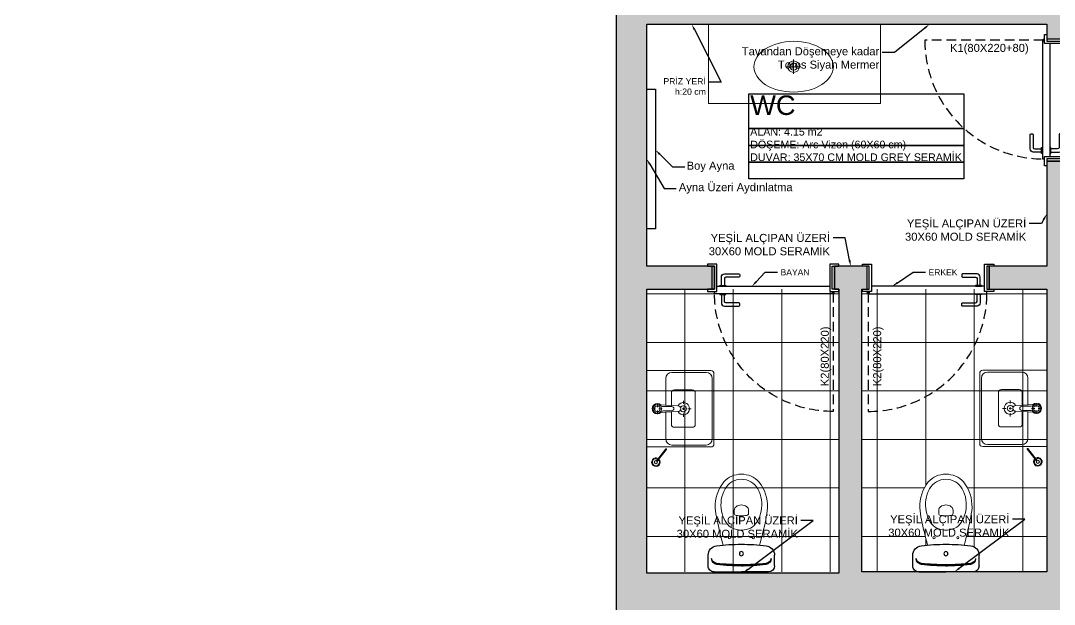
# Model space of a CAD drawing. Header units: millimetres. Extents: x 7687 to 15428, y -715 to 4028.
# Drawn here: x 8740 to 9417, y 2567 to 2949 of the extents above; entities that cross this region are included whole.
import ezdxf
from ezdxf import colors
from ezdxf.entities.mleader import LeaderData, LeaderLine
from ezdxf.math import Vec2, Vec3

# ---------------------------------------------------------------- set-up
doc = ezdxf.new("R2010")
doc.units = ezdxf.units.MM
doc.linetypes.add('ISU-A-FS-IFS-ARCH$0$DASHED2', pattern=[9.524999999999999, 6.35, -3.175])
for name, color, linetype, lineweight in [('amoblamiento', 250, 'Continuous', 9), ('Tefris-banyo', 156, 'Continuous', 9), ('TEFRİSİSLAK', 161, 'Continuous', 15), ('textura', 250, 'Continuous', 0), ('yazı', 7, 'Continuous', 20)]:
    doc.layers.add(name, color=color, linetype=linetype, lineweight=lineweight)
doc.layers.add('YAZI', color=121, linetype='Continuous')
doc.styles.add('ROMANC', font='arial.ttf')
doc.styles.get("Standard").update_dxf_attribs({"font": 'arial.ttf'})

# ---------------------------------------------------------------- blocks, each defined once
blk = doc.blocks.new('inodoro')
at = {"layer": 'amoblamiento'}
for p, q in [((322.6294367970847, 1559.864250960529), (322.619465581377, 1559.846818151852)), ((322.712768341615, 1559.8165869942), (322.7027971259074, 1559.799154185524))]:
    blk.add_line(p, q, dxfattribs=at)
at = {"layer": 'amoblamiento', "lineweight": 30}
for p, q in [((322.2927699849893, 1559.627112377347), (322.3283158878023, 1559.689257750703)), ((322.3076314759067, 1559.572530914488), (322.4660482142067, 1559.481919728499)), ((322.624464952507, 1559.39130854251), (322.4660482142067, 1559.481919728499)), ((322.4859082001769, 1559.516641205387), (322.476294082976, 1559.52214028693)), ((322.4859082001769, 1559.516641205387), (322.4955223173779, 1559.511142123843)), ((322.6790464153646, 1559.406170033427), (322.7145923181777, 1559.468315406783))]:
    blk.add_line(p, q, dxfattribs=at)
at = {"layer": 'amoblamiento'}
for centre in [(322.5108001797603, 1559.721288192544), (322.6496860873112, 1559.641848248663)]:
    blk.add_circle(centre, 0.0075, dxfattribs=at)
at = {"layer": 'amoblamiento', "lineweight": 30}
blk.add_circle((322.5266211714161, 1559.587820233006), 0.0135, dxfattribs=at)
blk.add_circle((322.5266211714161, 1559.587820233006), 0.0135, dxfattribs=at)
at = {"layer": 'amoblamiento'}
for centre, radius, start, end in [((322.7582844267213, 1559.822064580737), 0.26, 111.5181776284636, 152.534143857256), ((322.711815540589, 1559.911598004984), 0.1255732340509734, 60.2313123917317, 121.1151661256456), ((322.711815540589, 1559.911598004984), 0.16, 60.2313123917317, 107.7950832776159), ((322.711815540589, 1559.911598004984), 0.16, 12.66754150582787, 60.2313123917317), ((322.7585444728747, 1559.834180908116), 0.216, 121.1151661256456, 161.8508297829667), ((322.711815540589, 1559.911598004984), 0.1255732340509734, 359.3474586578067, 60.2313123917317), ((323.069639407847, 1559.684722059599), 0.6000000000000001, 154.6107159417998, 162.5219782840009), ((322.7908529304016, 1559.82359017763), 0.25, 161.8508294358099, 177.6339898161537), ((322.6213946391683, 1559.912627852699), 0.216, 318.6117950004803, 359.3474586578067), ((322.6110826861661, 1559.906261013731), 0.26, 327.9284809261877, 8.944447154985895), ((324.8723478481058, 1559.084324936551), 2.5, 161.8056985445209, 165.7753059798383), ((322.6565858168572, 1559.829137847232), 0.1156183255887206, 177.6339898161537, 233.9893993126681), ((322.6324861352095, 1559.839370657114), 0.015, 150.2313123917276, 233.5821496266553), ((322.8016819771044, 1560.068712687901), 0.3, 233.5821496266553, 240.2313123917172), ((322.6554779047503, 1559.849355971051), 0.03, 97.10121003757207, 150.2313123917276), ((322.6591865777677, 1559.819586091232), 0.06, 60.2313123917317, 97.10121003757207), ((322.6591865777677, 1559.819586091232), 0.06, 23.36141474588065, 60.2313123917317), ((322.6867272339493, 1559.831481983678), 0.03, 330.2313123917277, 23.36141474588065), ((322.8016819771044, 1560.068712687901), 0.3, 240.2313123917172, 246.8804751567945), ((322.6897765720744, 1559.806601680263), 0.015, 246.8804751567945, 330.2313123917277), ((322.5958862336236, 1559.935107204259), 0.25, 302.8286349672963, 318.6117953476393), ((322.3348493550004, 1560.105007181336), 0.6000000000000001, 317.9406464994431, 325.85190884165), ((322.694438052865, 1559.881216712707), 0.18, 233.9893988590029, 240.2313123917172), ((322.694438052865, 1559.881216712707), 0.18, 240.2313123917172, 246.4732259244459), ((322.6687383337676, 1559.822186852142), 0.1156183255887206, 246.4732254707795, 302.8286349672963), ((320.9034007493272, 1561.354482797448), 2.5, 314.6873188036139, 318.6569262389243)]:
    blk.add_arc(centre, radius, start, end, dxfattribs=at)
at = {"layer": 'amoblamiento', "lineweight": 30}
for centre, radius, start, end in [((322.3838702508227, 1559.65748177315), 0.064, 67.02436595476081, 150.2313123917276), ((321.860815141763, 1558.423782720347), 1.404, 60.2313123917317, 67.02436595476081), ((322.3274914618771, 1559.607252391376), 0.04, 150.2313123917276, 240.2313123917172), ((322.3716549919802, 1559.638139774211), 0.04, 150.2313123917276, 233.9594266189234), ((322.3746331477096, 1559.644630478206), 0.04, 160.4741539621435, 234.0171716459275), ((323.230657674062, 1560.818696588674), 1.5, 233.9594266189234, 240.2313123917172), ((323.230657674062, 1560.818696588674), 1.493, 233.900760611823, 240.2313123917172), ((321.860815141763, 1558.423782720347), 1.404, 53.4382588286704, 60.2313123917317), ((322.6590379551574, 1559.500091384336), 0.064, 330.2313123917277, 53.43825882868473), ((323.230657674062, 1560.818696588674), 1.5, 240.2313123917172, 246.5031981645196), ((323.230657674062, 1560.818696588674), 1.493, 240.2313123917172, 246.5618641716212), ((322.6443249384772, 1559.426030019398), 0.04, 240.2313123917172, 330.2313123917277), ((322.6485587701593, 1559.479756386098), 0.04, 246.5031981645196, 330.2313123917277), ((322.6526436436661, 1559.485614069798), 0.04, 246.4454531375142, 319.9884708213123)]:
    blk.add_arc(centre, radius, start, end, dxfattribs=at)
blk = doc.blocks.new('vitra nuo 50')
at = {"layer": 'TEFRİSİSLAK', "color": 252}
for p, q in [((62842.00534329468, -10255.95850239401), (62842.00534329468, -10258.21132294683)), ((62807.70769926553, -10259.2314317653), (62815.42010050177, -10265.37275326769)), ((62808.01652407455, -10258.83819350736), (62815.73038407478, -10264.98067661147)), ((62838.57887239133, -10259.43019489916), (62840.93753955474, -10259.43019489916)), ((62840.15107213294, -10272.80300524573), (62839.62545834028, -10260.78631378953)), ((62840.67686196034, -10263.31642477841), (62840.69733216126, -10268.85594517492)), ((62842.00534329472, -10260.3568666238), (62842.00534329472, -10262.55604873869)), ((62842.98648170616, -10259.45400552622), (62845.32132448442, -10259.45400552622)), ((62843.43877162022, -10263.31642477841), (62843.41830141932, -10268.85594517492)), ((62843.98373602028, -10272.82504780717), (62844.586407234, -10260.61183369223)), ((62836.84725884291, -10276.44908001589), (62838.87565458841, -10276.44908001589)), ((62841.3090147015, -10276.44072630689), (62842.8090147015, -10276.44072630689)), ((62842.05901470152, -10277.19072630689), (62842.05901470152, -10275.69072630689)), ((62847.27077056009, -10276.44908001589), (62845.24237481459, -10276.44908001589)), ((62842.05901470152, -10281.59586659253), (62842.05901470152, -10279.37747667585))]:
    blk.add_line(p, q, dxfattribs=at)
at = {"layer": 'TEFRİSİSLAK'}
blk.add_line((62842.05901470152, -10280.44072630689), (62842.05901470152, -10281.59586659253), dxfattribs=at)
blk.add_lwpolyline([(62817.0590147015, -10252.44072630689), (62817.0590147015, -10294.44072630689, 0.4142135623730951), (62819.0590147015, -10296.44072630689), (62819.0590147015, -10296.44072630689), (62865.0590147015, -10296.44072630689, 0.4142135623730951), (62867.0590147015, -10294.44072630689), (62867.0590147015, -10252.44072630689)], format="xyb", close=True, dxfattribs=at)
for points in [[(62839.80425544638, -10264.8740102831), (62822.3090147015, -10264.8740102831, 0.4142135623730953), (62818.3090147015, -10268.8740102831), (62818.3090147015, -10291.3740102831, 0.4142135623730948), (62822.3090147015, -10295.3740102831), (62861.8090147015, -10295.3740102831, 0.4142135623730953), (62865.8090147015, -10291.3740102831), (62865.8090147015, -10268.8740102831, 0.4142135623730948), (62861.8090147015, -10264.8740102831), (62844.37608658338, -10264.8740102831)], [(62844.19375745307, -10268.56893490735), (62852.41537047205, -10268.56893490735, -0.4142135623730951), (62854.41537047205, -10270.56893490735), (62854.41537047205, -10282.24012028801, -0.4142135623730951), (62852.41537047205, -10284.24012028801), (62831.91556946705, -10284.24012028801, -0.4142135623730951), (62829.91556946704, -10282.24012028801), (62829.91556946704, -10270.56893490735, -0.4142135623730951), (62831.91556946705, -10268.56893490735), (62839.96587258972, -10268.56893490735)]]:
    blk.add_lwpolyline(points, format="xyb", dxfattribs=at)
at = {"layer": 'TEFRİSİSLAK', "color": 252}
for centre, radius in [((62807.0590147015, -10258.40411035111), 1.051309842931966), ((62842.00534329468, -10259.3645524422), 2.818181818182003), ((62842.00534329472, -10259.36506356627), 1.904169474303671)]:
    blk.add_circle(centre, radius, dxfattribs=at)
for centre, radius, start, end in [((62807.0590147015, -10258.40411035111), 2.799999999999998, 326.733875302281, 316.4888583610885), ((62807.0590147015, -10258.40411035111), 2.299999999999998, 327.8825687892368, 315.4023065934667), ((62842.10896686457, -10259.36550630112), 3.381818181818405, 315.7523575518163, 223.7381460749957), ((62836.22034149367, -10263.81972239077), 4.484850405202226, 6.443403716320662, 38.28876994170219), ((62847.89529208687, -10263.81972239077), 4.484850405202226, 141.7112300582978, 173.5565962834722), ((62815.52190655898, -10265.13450584511), 0.259087451783514, 246.8623848171751, 36.42249056205568), ((62842.06559651791, -10268.84816544728), 1.35272727272736, 179.6704819768717, 359.6704819768717), ((62842.05901470152, -10276.44072630689), 4, 118.4383290824235, 61.29659525308561), ((62842.05901470152, -10276.44072630689), 2, 112.3287575474664, 68.98442977769216), ((62842.06740407656, -10272.81402652651), 1.916363636363762, 179.6704819768717, 359.6704819768717)]:
    blk.add_arc(centre, radius, start, end, dxfattribs=at)
at = {"layer": 'TEFRİSİSLAK'}
blk.add_point((62842.05901470152, -10278.44072630689), dxfattribs=at)
blk = doc.blocks.new('*U31')
at = {"linetype": 'ISU-A-FS-IFS-ARCH$0$DASHED2'}
blk.add_line((-0.75, 2.25), (-0.75, 80.0036172791982), dxfattribs=at)
for p, q in [((-80, 0), (-80, -15.00000000000001)), ((0, 2.25), (-1.5, 2.25)), ((-0.75, 3), (-0.75, 1.5)), ((0, 0), (0, -15.00000000000001))]:
    blk.add_line(p, q)
for points in [[(-74, 3.5), (-74, 9, -0.414213562373095), (-72, 11), (-62.5, 11, -0.4142135623730951), (-62, 10.5), (-62, 9.5, -0.4142135623730951), (-62.5, 9), (-71, 9, 0.414213562373095), (-72, 8), (-72, 3.5)], [(-74, -2.5), (-74, -8, 0.414213562373095), (-72, -10), (-62.5, -10, 0.4142135623730951), (-62, -9.5), (-62, -8.5, 0.4142135623730951), (-62.5, -8), (-71, -8, -0.414213562373095), (-72, -7), (-72, -2.5)]]:
    blk.add_lwpolyline(points, format="xyb")
for points in [[(-83, -15.00000000000001), (-78.5, -15.00000000000001), (-78.5, 0), (-83, 0), (-83, 1.5), (-77, 1.5), (-77, -16.50000000000001), (-83, -16.50000000000001)], [(-1.5, 3), (-78.5, 3), (-78.5, 1.5), (-77, 1.5), (-77, -2), (-3, -2), (-3, 1.5), (-1.5, 1.5)], [(-75, 3), (-75, 3.5), (-71, 3.5), (-71, 3)], [(3, -16.50000000000001), (-3, -16.50000000000001), (-3, 1.5), (3, 1.5), (3, 0), (-1.5, 0), (-1.5, -15.00000000000001), (3, -15.00000000000001)], [(-75, -2), (-75, -2.5), (-71, -2.5), (-71, -2)]]:
    blk.add_lwpolyline(points, close=True)
blk.add_circle((-0.75, 2.25), 0.6)
blk.add_arc((-0.75, 2.25), 77.75361727919801, 90, 179.4473247350518, dxfattribs=at)
blk = doc.blocks.new('ertew5')
at = {"layer": 'Tefris-banyo'}
for p, q in [((43614.09432764309, 9338.71272730424, -0.1292169362754601), (43614.09432764309, 9329.43184254076, -0.1292169362754601)), ((43609.30854967884, 9334.060950721161, -0.1292169362754601), (43618.88010560731, 9334.060950721161, -0.1292169362754601))]:
    blk.add_line(p, q, dxfattribs=at)
at = {"layer": 'Tefris-banyo', "elevation": -0.1292169362754601}
blk.add_lwpolyline([(43558.37893111343, 9310.08786395184), (43671.03238845676, 9310.08786395184), (43671.03238845676, 9361.886020084436), (43558.37893111343, 9361.886020084436)], close=True, dxfattribs=at)
at = {"layer": 'Tefris-banyo'}
for radius in [3.761334201339196, 2.311334201338468]:
    blk.add_circle((43614.09432764309, 9334.0722849225, -0.1292169362754601), radius, dxfattribs=at)
blk.add_ellipse((43614.09432764309, 9334.060950721161, -0.1292169362754601), major_axis=(-25.9991135488599, -0.03157894736796152), ratio=0.6392607833504829, dxfattribs=at)

msp = doc.modelspace()

# ---------------------------------------------------------------- hatches: boundary and pattern name
at = {"true_color": 0xcd2027}
h = msp.add_hatch(color=242, dxfattribs=at)
h.dxf.hatch_style = 1
h.paths.add_polyline_path([(9498.386031164264, 3787.778367296553), (9919.453131573879, 3787.778367296553), (10041.95313157388, 3787.778367296553), (10041.58172509413, 3757.379845878336), (10323.47511709201, 3753.935697034854), (10323.47511709201, 3237.209822306956), (10312.97744103698, 3237.209680030502), (10312.97785977057, 3206.313988142357), (10273.72824080219, 3206.313988142357), (10273.72824080219, 2599.744649849265), (10229.16677626446, 2600.133531858854), (10229.16677626446, 2546.135588013386), (10273.72824080219, 2546.135588013386), (10273.72824080219, 2157.727819202774), (10225.30621822521, 2157.757397395014), (10224.83841465727, 2104.152418019025), (10273.72824080219, 2103.725762969939), (10273.72824080219, 1976.720927014955), (9427.198368857884, 1976.720927014955), (9427.19836885787, 2043.903586916335), (9412.198368857898, 2043.903586916335), (9411.613062998425, 1976.726026678415), (9200.201324149799, 1976.720927014955), (9200.20002156448, 2030.720927014955), (9150.201324754598, 2030.720926920164), (9150.201324754664, 2534.306805944726), (9205.653174371153, 2534.306805944719), (9205.603370949822, 2562.865898205354), (9412.198368857898, 2561.065873578315), (9412.198368857898, 2123.903610497932), (9427.198368857898, 2123.903563334738), (9427.198368857906, 2857.400909259218), (9412.198368857898, 2857.400909259218), (9412.198368857898, 2788.582007624719), (9374.413869477525, 2788.582007624719), (9374.413869477525, 2773.582007624719), (9412.198368857913, 2773.582007624719), (9412.198368857913, 2588.582007624719), (9291.050350480953, 2588.582007624719), (9291.050350480953, 2773.58200762501), (9294.413869477525, 2773.58200762501), (9294.413869477525, 2788.582007624719), (9273.050350480953, 2788.582007624719), (9273.050350480953, 2773.582007624719), (9276.050350480953, 2773.58200762501), (9276.050350480953, 2587.824941211912), (9150.201324149799, 2587.824941211912), (9150.201324149799, 2773.582007624719), (9194.550350480953, 2773.582007624719), (9194.550350480953, 2788.582007624719), (9193.050350480953, 2788.582007624719), (9150.201324149799, 2788.582007624719), (9150.201324149799, 2947.058066172825), (9412.198368857891, 2947.05776782275), (9412.198368857891, 2937.400909259218), (9427.19836885792, 2937.400621003865), (9427.198368857898, 3212.808795976359), (9092.543111171086, 3212.808795976359), (9092.543111171086, 3197.808795976359), (9412.198368857898, 3197.808795976359), (9412.198368857898, 2962.058066172825), (9150.201324149806, 2962.058066172825), (9150.201324149806, 3079.808795976359), (9008.201324149799, 3079.808795976359), (9008.201324149799, 3202.808795976359), (9011.793111171079, 3202.808795976359), (9011.793111171071, 3212.808795976359), (9008.201324149799, 3212.808795976359), (9008.201324149799, 3258.808795976359), (8954.201324149799, 3258.808795976359), (8954.201324149799, 3212.808795976359), (8981.201324149799, 3212.808795976359), (8981.201324149799, 3022.808795976337), (8811.201324149799, 3022.808795976344), (8811.201324149799, 3212.808795976359), (8791.201324149799, 3212.808795976359), (8791.201324149857, 3042.808795976359), (8381.201324149799, 3042.808795976359), (8381.201324149799, 3212.808795976359), (8375.201324149763, 3212.808795976359), (8375.201324149763, 3036.808795976359), (8338.201324149799, 3036.808795976359), (8338.201324149799, 3049.308795976359), (8265.701324149799, 3049.308795976359), (8265.701324149799, 3029.308795976359), (8158.701324149799, 3029.308795976359), (8158.701324149799, 3009.308795976359), (9130.201324149799, 3009.308795976359), (9130.201324149799, 1956.720927014955), (10293.72824080219, 1956.720927014955), (10293.72824080219, 3195.964578430744), (10323.47511709202, 3195.964578430744), (10343.47511709202, 3195.964578430744), (10343.47511709202, 3805.341793002271), (8003.590784917586, 3805.341793002271), (8003.590784917586, 3762.678367296548), (9498.386031164264, 3762.678367296548)])
at = {"layer": 'textura'}
h = msp.add_hatch(dxfattribs=at)
h.set_pattern_fill('NET', color=256, scale=10, angle=269.9999999999999)
h.set_pattern_definition([(270, (-90329.48010066192, 315889.0137879101), (31.75, -2.916190190469635e-14), []), (360, (-90329.48010066192, 315889.0137879101), (3.110602869834277e-14, 31.75), [])])
edge = h.paths.add_edge_path()
edge.add_line((9150.201324149799, 2588.582007624719), (9150.201324149799, 2720.719113800079))
edge.add_arc((9157.321551926965, 2783.56376272109), 63.24671961140275, 623.5360174090857, 710.9194714158986)
edge.add_line((9219.775631912176, 2773.582007624719), (9276.050350480953, 2773.582007625012))
edge.add_line((9276.050350480953, 2773.58200762501), (9276.050350480953, 2588.582007624719))
edge.add_line((9276.050350480953, 2588.582007624719), (9150.201324149799, 2588.582007624719))
edge = h.paths.add_edge_path()
edge.add_line((9150.201324150381, 2720.71911380037), (9150.201324149799, 2773.582007624719))
edge.add_line((9150.201324149799, 2773.582007624719), (9219.775631912176, 2773.582007627628))
edge.add_arc((9157.3215519277, 2783.563762719991), 63.24671961004239, 623.5360174088071, 710.9194714193748, ccw=False)
h = msp.add_hatch(dxfattribs=at)
h.set_pattern_fill('NET', color=256, scale=10, angle=269.9999999999999)
h.set_pattern_definition([(270, (-90298.63107433077, 315889.0137879101), (31.75, -2.916190190469635e-14), []), (360, (-90298.63107433077, 315889.0137879101), (3.110602869834277e-14, 31.75), [])])
edge = h.paths.add_edge_path()
edge.add_arc((9304.728245692851, 2635.027252849462), 58.57854910142333, 707.7093341055552, 715.6205964505914, ccw=False)
edge.add_arc((9122.850203349182, 2671.529229709712), 244.0772879146339, 704.4560064116122, 708.4256138461882, ccw=False)
edge.add_arc((9346.05035048956, 2469.569922038129), 137.0738048914239, 443.206946440487, 444.998641149769, ccw=False)
edge.add_arc((9361.524850534799, 2599.476935014115), 6.248378570721662, 360.0000000005337, 443.20694643715785, ccw=False)
edge.add_line((9367.773229105522, 2599.476935014173), (9367.773229105522, 2592.487244231671))
edge.add_arc((9363.867992498737, 2592.487244231504), 3.905236606784456, 270.0000000018148, 360.00000000245524, ccw=False)
edge.add_line((9363.867992498861, 2588.582007624719), (9412.198368857906, 2588.582007624719))
edge.add_line((9412.198368857906, 2588.582007624719), (9412.198368857906, 2773.582007624719))
edge.add_line((9412.198368857906, 2773.582007624719), (9392.570511492093, 2773.582007624719))
edge.add_line((9392.570511492093, 2773.582007624719), (9321.050350480953, 2773.58200762501))
edge.add_line((9321.050350480953, 2773.58200762501), (9291.050350480953, 2773.58200762501))
edge.add_line((9291.050350480953, 2773.58200762501), (9291.050350480953, 2588.582007624719))
edge.add_line((9291.050350480953, 2588.582007624719), (9328.232708463045, 2588.582007624719))
edge.add_arc((9328.2327084629, 2592.487244231234), 3.905236606515246, 540.000000002135, 630.000000002135, ccw=False)
edge.add_line((9324.327471856384, 2592.487244231089), (9324.327471856384, 2599.476935014173))
edge.add_arc((9330.575850427274, 2599.476935013933), 6.248378570890054, 456.7930535615166, 539.9999999977816, ccw=False)
edge.add_arc((9346.050350472462, 2469.569922047719), 137.0738048818808, 455.00135885062895, 456.7930535599147, ccw=False)
edge.add_arc((9569.250497612622, 2671.529229704386), 244.0772879131079, 551.5743861518413, 555.5439935871892, ccw=False)
edge.add_arc((9387.372455268138, 2635.027252852074), 58.57854910068654, 544.3794035517406, 552.2906658940118, ccw=False)
edge.add_arc((9354.328477987801, 2631.574119667822), 25.38403794357957, 501.286865236288, 542.302831465207, ccw=False)
edge.add_arc((9346.050350480858, 2636.909310632226), 15.62094642638028, 449.999999999653, 497.5637708850491, ccw=False)
edge.add_arc((9346.050350480895, 2636.909310631884), 15.62094642672491, 402.43622911550335, 449.9999999997865, ccw=False)
edge.add_arc((9337.772222974832, 2631.57411966804), 25.38403794287323, 357.6971685335702, 398.7131347643483, ccw=False)

# ---------------------------------------------------------------- linework, layer by layer
at = {"color": 242, "true_color": 0xcd2027}
for points in [[(8158.701324149799, 3009.308795976359), (9130.201324149799, 3009.308795976359), (9130.201324149799, 1956.720927014955), (10293.72824080219, 1956.720927014955), (10293.72824080219, 3195.964578430744), (10323.47511709202, 3195.964578430744), (10343.47511709202, 3195.964578430744), (10343.47511709202, 3805.341793002271), (8003.590784917586, 3805.341793002271)], [(9427.198368857906, 2857.400909259218), (9412.198368857898, 2857.400909259218), (9412.198368857898, 2788.582007624719), (9374.413869477525, 2788.582007624719), (9374.413869477525, 2773.582007624719), (9412.198368857913, 2773.582007624719), (9412.198368857913, 2588.582007624719), (9291.050350480953, 2588.582007624719), (9291.050350480953, 2773.58200762501), (9294.413869477525, 2773.58200762501), (9294.413869477525, 2788.582007624719), (9273.050350480953, 2788.582007624719), (9273.050350480953, 2773.582007624719), (9276.050350480953, 2773.58200762501), (9276.050350480953, 2587.824941211912), (9150.201324149799, 2587.824941211912), (9150.201324149799, 2773.582007624719), (9194.550350480953, 2773.582007624719), (9194.550350480953, 2788.582007624719), (9193.050350480953, 2788.582007624719), (9150.201324149799, 2788.582007624719), (9150.201324149799, 2947.058066172825), (9412.198368857891, 2947.05776782275), (9412.198368857891, 2937.400909259218), (9427.19836885792, 2937.400621003865)]]:
    msp.add_lwpolyline(points, dxfattribs=at)
msp.add_lwpolyline([(9150.201324149799, 2904.461546542779), (9155.886126045458, 2904.461546542779), (9155.886126045458, 2813.212077888494), (9150.201324149799, 2813.212077888494)], close=True)
at = {"layer": 'YAZI'}
for points in [[(9216.956435965956, 2901.519151199544), (9357.755706179436, 2901.519151199544), (9357.755706179436, 2878.73879552677), (9216.956435965956, 2878.73879552677)], [(9216.956435965956, 2878.73879552677), (9357.755706179436, 2878.73879552677), (9357.755706179436, 2867.75832540331), (9216.956435965956, 2867.75832540331)], [(9216.956435965956, 2867.75832540331), (9357.755706179436, 2867.75832540331), (9357.755706179436, 2856.777855279849), (9216.956435965956, 2856.777855279849)], [(9216.956435965956, 2856.777855279849), (9357.755706179436, 2856.777855279849), (9357.755706179436, 2845.797385156388), (9216.956435965956, 2845.797385156388)]]:
    msp.add_lwpolyline(points, close=True, dxfattribs=at)

# ---------------------------------------------------------------- block references
msp.add_blockref('ertew5', (-34367.7291853108, -6414.827953911589))
for p, rotation in [((9412.198368857906, 2937.400909259218, 0.6770936308130331), 90), ((9294.413869477525, 2773.582007624719), 179.9999999999999)]:
    msp.add_blockref('*U31', p, dxfattribs=dict(rotation=rotation))
at = {"xscale": -1, "rotation": 180}
msp.add_blockref('*U31', (9273.050350480953, 2773.582007624719), dxfattribs=at)
at = {"layer": 'Tefris-banyo', "extrusion": (0, 0, -1), "xscale": -1, "zscale": -1, "rotation": 270}
msp.add_blockref('vitra nuo 50', (1102.239402157138, -60146.69393696391), dxfattribs=at)
at = {"layer": 'Tefris-banyo', "extrusion": (0, 0, -1), "zscale": -1, "rotation": 90}
msp.add_blockref('vitra nuo 50', (-19664.63909516471, -60146.46752448968, -0.6770936308162163), dxfattribs=at)
at = {"layer": 'Tefris-banyo', "xscale": -97.63091516604365, "yscale": 97.63091516604364, "zscale": 97.63091516604364, "rotation": 330.2313123917313}
for p in [(-39053.60710791159, -145204.3324960019), (-38919.72469366866, -145204.3324960019)]:
    msp.add_blockref('inodoro', p, dxfattribs=at)

# ---------------------------------------------------------------- texts
at = {"layer": 'yazı', "char_height": 12.75, "attachment_point": 1, "style": 'ROMANC'}
for s, insert in [('{\\H0.41111x;K1(80X220+80)}', (9348.729434468238, 2934.176876634604)), ('WC\\P{\\H0.39216x;ALAN: 4.15 m2\\PDÖŞEME: Arc Vizon (60X60 cm)\\PDUVAR: 35X70 CM MOLD GREY SERAMİK }', (9217.940279701594, 2900.411907430008))]:
    msp.add_mtext_dynamic_manual_height_columns(s, width=252.805190321962, gutter_width=425, heights=[0], dxfattribs=dict(at, insert=insert))
at = {"layer": 'yazı', "char_height": 12.75, "attachment_point": 1, "rotation": 89.99999999999993, "style": 'ROMANC'}
for insert in [(9264.150451639674, 2710.113073235051, -0.6770936308130331), (9298.430990163419, 2710.113073235051, -0.6770936308130331)]:
    msp.add_mtext_dynamic_manual_height_columns('{\\H0.41111x;K2(80X220)}', width=252.805190321962, gutter_width=425, heights=[0], dxfattribs=dict(at, insert=insert))

# ---------------------------------------------------------------- leaders
at = {"color": 252, "ltscale": 100, "true_color": 0x939598}
ml = msp.add_multileader_mtext('Standard', dxfattribs=at)
ml.set_content('Tavandan Döşemeye kadar \\PToros Siyah Mermer', color=(147, 149, 152))
ml.set_leader_properties()
ml.build(insert=Vec2(0, 0))
ctx = ml.context
ctx.base_point, ctx.char_height, ctx.plane_origin, ctx.plane_x_axis, ctx.plane_y_axis = Vec3(9210.508457672453, 2928.586532449478), 5.2416, Vec3(9266.266296577181, 2845.550622721033), Vec3(1, -7.34788079488412e-16), Vec3(7.34788079488412e-16, 1)
ctx.text_align_type = 2
notes = []
notes.append((ctx, [(0, (1, 1, 0), (9312.391528886641, 2928.586532449478), (-1, 7.34788079488412e-16), 8, [(0, [(9335.365797105507, 2947.057916997787)], 0, [])])]))
ctx.mtext.insert, ctx.mtext.text_direction, ctx.mtext.rotation, ctx.mtext.width, ctx.mtext.defined_height, ctx.mtext.alignment, ctx.mtext.flow_direction = Vec3(9302.391528886641, 2931.977840498591), Vec3(1, -7.34788079488412e-16), 6.283185307179585, 94.70544813864186, 15.75146090574082, 3, 5
ml = msp.add_multileader_mtext('Standard', dxfattribs=at)
ml.set_content('YEŞİL ALÇIPAN ÜZERİ\\P30X60 MOLD SERAMİK', color=(147, 149, 152))
ml.set_leader_properties()
ml.build(insert=Vec2(0, 0))
ctx = ml.context
ctx.base_point, ctx.char_height, ctx.plane_origin, ctx.plane_x_axis, ctx.plane_y_axis = Vec3(9317.597529250872, 2816.646799853273), 5.2416, Vec3(9462.988324142592, 2821.524973251763), Vec3(1, -7.34788079488412e-16), Vec3(7.34788079488412e-16, 1)
ctx.text_align_type = 2
notes.append((ctx, [(0, (1, 1, 0), (9408.632705239957, 2816.646799853273), (-1, 7.34788079488412e-16), 8, [(0, [(9412.198368857898, 2822.991458441968)], 0, [])])]))
ctx.mtext.insert, ctx.mtext.text_direction, ctx.mtext.rotation, ctx.mtext.width, ctx.mtext.defined_height, ctx.mtext.alignment, ctx.mtext.flow_direction = Vec3(9398.632705239957, 2819.314080617257), Vec3(1, -7.34788079488412e-16), 6.283185307179585, 94.70544813864186, 15.75146090574082, 3, 5
ml = msp.add_multileader_mtext('Standard', dxfattribs=at)
ml.set_content('YEŞİL ALÇIPAN ÜZERİ\\P30X60 MOLD SERAMİK', color=(147, 149, 152))
ml.set_leader_properties()
ml.build(insert=Vec2(0, 0))
ctx = ml.context
ctx.base_point, ctx.char_height, ctx.plane_origin, ctx.plane_x_axis, ctx.plane_y_axis = Vec3(9189.131270372212, 2807.117092432859), 5.2416, Vec3(9334.522065263933, 2811.99526583135), Vec3(1, -7.34788079488412e-16), Vec3(7.34788079488412e-16, 1)
ctx.text_align_type = 2
notes.append((ctx, [(0, (1, 1, 0), (9280.166446361298, 2807.117092432859), (-1, 7.34788079488412e-16), 8, [(0, [(9283.732109979239, 2788.582007624719)], 0, [])])]))
ctx.mtext.insert, ctx.mtext.text_direction, ctx.mtext.rotation, ctx.mtext.width, ctx.mtext.defined_height, ctx.mtext.alignment, ctx.mtext.flow_direction = Vec3(9270.166446361298, 2809.784373196843), Vec3(1, -7.34788079488412e-16), 6.283185307179585, 94.70544813864186, 15.75146090574082, 3, 5
ml = msp.add_multileader_mtext('Standard')
ml.set_content('BAYAN', color=256)
ml.set_leader_properties()
ml.build(insert=Vec2(0, 0))
ctx = ml.context
ctx.base_point, ctx.plane_origin, ctx.plane_x_axis, ctx.plane_y_axis = Vec3(9235.82472366561, 2784.690665654512), Vec3(9216.488038042073, 2795.791017567376), Vec3(1, -7.34788079488412e-16), Vec3(7.34788079488412e-16, 1)
notes.append((ctx, [(0, (1, 1, 0), (9227.82472366561, 2784.690665654512), (1, -7.34788079488412e-16), 8, [(0, [(9219.101948478747, 2775.582007624719)], 0, [])])]))
ctx.mtext.insert, ctx.mtext.text_direction, ctx.mtext.rotation, ctx.mtext.flow_direction = Vec3(9237.82472366561, 2786.690665654512), Vec3(1, -7.34788079488412e-16), 6.283185307179585, 5
ml = msp.add_multileader_mtext('Standard')
ml.set_content('ERKEK', color=256)
ml.set_leader_properties()
ml.build(insert=Vec2(0, 0))
ctx = ml.context
ctx.base_point, ctx.plane_origin, ctx.plane_x_axis, ctx.plane_y_axis = Vec3(9332.681463217385, 2784.690665654512), Vec3(9313.344777593848, 2795.791017567376), Vec3(1, -7.34788079488412e-16), Vec3(7.34788079488412e-16, 1)
notes.append((ctx, [(0, (1, 1, 0), (9324.681463217385, 2784.690665654512), (1, -7.34788079488412e-16), 8, [(0, [(9310.958688030521, 2775.582007624719)], 0, [])])]))
ctx.mtext.insert, ctx.mtext.text_direction, ctx.mtext.rotation, ctx.mtext.flow_direction = Vec3(9334.681463217385, 2786.690665654512), Vec3(1, -7.34788079488412e-16), 6.283185307179585, 5
ml = msp.add_multileader_mtext('Standard', dxfattribs=at)
ml.set_content('YEŞİL ALÇIPAN ÜZERİ\\P30X60 MOLD SERAMİK', color=(147, 149, 152))
ml.set_leader_properties()
ml.build(insert=Vec2(0, 0))
ctx = ml.context
ctx.base_point, ctx.char_height, ctx.plane_origin, ctx.plane_x_axis, ctx.plane_y_axis = Vec3(9168.11434313654, 2622.209090566998), 5.2416, Vec3(9263.91579260007, 2586.358456021707), Vec3(1, -7.34788079488412e-16), Vec3(7.34788079488412e-16, 1)
ctx.text_align_type = 2
notes.append((ctx, [(0, (1, 1, 0), (9259.149519125625, 2622.209090566998), (-1, 7.34788079488412e-16), 8, [(0, [(9213.125837315376, 2587.824941211912)], 0, [])])]))
ctx.mtext.insert, ctx.mtext.text_direction, ctx.mtext.rotation, ctx.mtext.width, ctx.mtext.defined_height, ctx.mtext.alignment, ctx.mtext.flow_direction = Vec3(9249.149519125625, 2624.876371330983), Vec3(1, -7.34788079488412e-16), 6.283185307179585, 94.70544813864186, 15.75146090574082, 3, 5
ml = msp.add_multileader_mtext('Standard', dxfattribs=at)
ml.set_content('YEŞİL ALÇIPAN ÜZERİ\\P30X60 MOLD SERAMİK', color=(147, 149, 152))
ml.set_leader_properties()
ml.build(insert=Vec2(0, 0))
ctx = ml.context
ctx.base_point, ctx.char_height, ctx.plane_origin, ctx.plane_x_axis, ctx.plane_y_axis = Vec3(9306.612865490597, 2622.966156979805), 5.2416, Vec3(9402.414314954127, 2587.115522434514), Vec3(1, -7.34788079488412e-16), Vec3(7.34788079488412e-16, 1)
ctx.text_align_type = 2
notes.append((ctx, [(0, (1, 1, 0), (9397.648041479682, 2622.966156979805), (-1, 7.34788079488412e-16), 8, [(0, [(9351.624359669433, 2588.582007624719)], 0, [])])]))
ctx.mtext.insert, ctx.mtext.text_direction, ctx.mtext.rotation, ctx.mtext.width, ctx.mtext.defined_height, ctx.mtext.alignment, ctx.mtext.flow_direction = Vec3(9387.648041479682, 2625.63343774379), Vec3(1, -7.34788079488412e-16), 6.283185307179585, 94.70544813864186, 15.75146090574082, 3, 5
at = {"layer": 'yazı'}
ml = msp.add_multileader_mtext('Standard', dxfattribs=at)
ml.set_content('{\\H0.77839x;PRİZ YERİ\\Ph:20 cm}', color=(147, 149, 152))
ml.set_leader_properties()
ml.build(insert=Vec2(0, 0))
ctx = ml.context
ctx.base_point, ctx.char_height, ctx.plane_origin, ctx.plane_x_axis, ctx.plane_y_axis = Vec3(9159.992021944678, 2909.084611349951), 5.2416, Vec3(9287.606910061942, 2801.831092801695), Vec3(1, -7.34788079488412e-16), Vec3(7.34788079488412e-16, 1)
ctx.text_align_type = 2
notes.append((ctx, [(0, (1, 1, 0), (9198.951808721955, 2909.084611349951), (-1, 7.34788079488412e-16), 8, [(0, [(9179.658691549259, 2947.058032628142)], 0, [])])]))
ctx.mtext.insert, ctx.mtext.text_direction, ctx.mtext.rotation, ctx.mtext.alignment, ctx.mtext.flow_direction = Vec3(9188.951808721955, 2911.740199967143), Vec3(1, -7.34788079488412e-16), 6.283185307179585, 3, 5
ml = msp.add_multileader_mtext('Standard', dxfattribs=at)
ml.set_content('Boy Ayna', color=(147, 149, 152))
ml.set_leader_properties()
ml.build(insert=Vec2(0, 0))
ctx = ml.context
ctx.base_point, ctx.char_height, ctx.plane_origin, ctx.plane_x_axis, ctx.plane_y_axis = Vec3(9175.173540896998, 2853.700500345448), 5.2416, Vec3(9155.836855273461, 2864.800852258312), Vec3(1, -7.34788079488412e-16), Vec3(7.34788079488412e-16, 1)
ctx.text_align_type = 2
notes.append((ctx, [(0, (1, 1, 0), (9167.173540896998, 2853.700500345448), (1, -7.34788079488412e-16), 8, [(0, [(9155.836855273461, 2864.800852258312)], 0, [])])]))
ctx.mtext.insert, ctx.mtext.text_direction, ctx.mtext.rotation, ctx.mtext.alignment, ctx.mtext.flow_direction = Vec3(9207.668497513645, 2857.091808394561), Vec3(1, -7.34788079488412e-16), 6.283185307179585, 3, 5
ml = msp.add_multileader_mtext('Standard', dxfattribs=at)
ml.set_content('Ayna Üzeri Aydınlatma', color=(147, 149, 152))
ml.set_leader_properties()
ml.build(insert=Vec2(0, 0))
ctx = ml.context
ctx.base_point, ctx.char_height, ctx.plane_origin, ctx.plane_x_axis, ctx.plane_y_axis = Vec3(9169.538009773336, 2839.618990898595), 5.2416, Vec3(9150.201324149799, 2858.836812215636), Vec3(1, -7.34788079488412e-16), Vec3(7.34788079488412e-16, 1)
ctx.text_align_type = 2
notes.append((ctx, [(0, (1, 1, 0), (9161.538009773336, 2839.618990898595), (1, -7.34788079488412e-16), 8, [(0, [(9150.201324149799, 2858.836812215636)], 0, [])])]))
ctx.mtext.insert, ctx.mtext.text_direction, ctx.mtext.rotation, ctx.mtext.alignment, ctx.mtext.flow_direction = Vec3(9245.703431874288, 2843.010298947708), Vec3(1, -7.34788079488412e-16), 6.283185307179585, 3, 5
for ctx, leaders in notes:
    for number, flags, end, landing, length, lines in leaders:
        leader = LeaderData()
        leader.index, (leader.has_last_leader_line, leader.has_dogleg_vector, leader.attachment_direction) = number, flags
        leader.last_leader_point, leader.dogleg_vector, leader.dogleg_length = Vec3(end), Vec3(landing), length
        for number, points, colour, breaks in lines:
            line = LeaderLine()
            line.index, line.vertices, line.color, line.breaks = number, Vec3.list(points), colors.encode_raw_color(colour), breaks
            leader.lines.append(line)
        ctx.leaders.append(leader)

doc.saveas('drawing.dxf')
